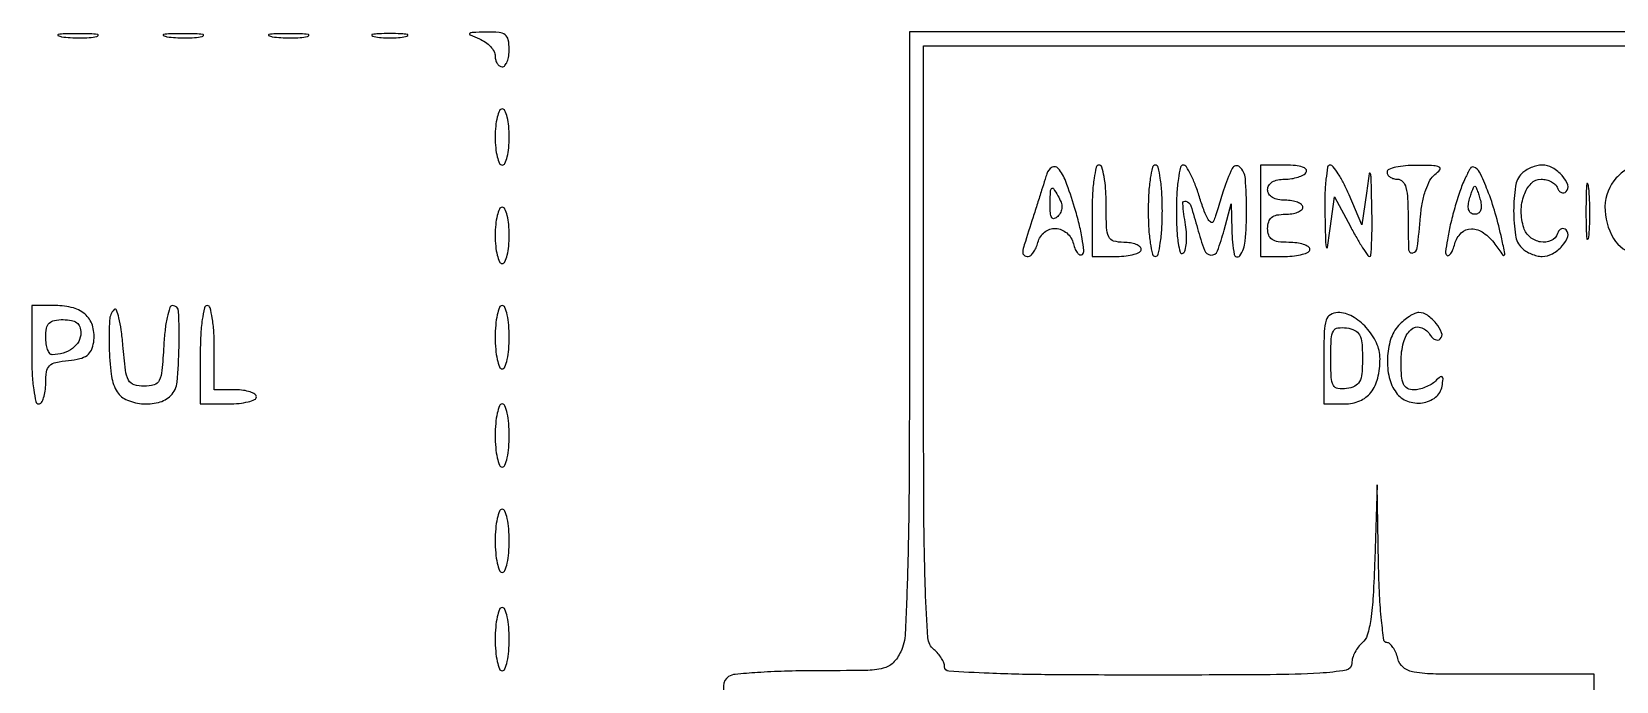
# Model space of a CAD drawing. Header units: millimetres. Extents: x 42961 to 43381, y 28224 to 28521.
# Drawn here: x 43046.5 to 43066.76, y 28350.33 to 28358.64 of the extents above; entities that cross this region are included whole.
import ezdxf

# ---------------------------------------------------------------- set-up
doc = ezdxf.new("R2010")
doc.units = ezdxf.units.MM

msp = doc.modelspace()

# ---------------------------------------------------------------- linework, layer by layer
for points in [[(43046.882, 28358.574, 0.022548), (43046.992, 28358.562, 0.015659), (43047.116, 28358.559, 0.015827), (43047.236, 28358.563, 0.031163), (43047.331, 28358.575, 0.248898), (43047.348, 28358.589, 0.49082), (43047.341, 28358.602, 0.030832), (43047.244, 28358.611, 0.00738), (43047.083, 28358.612, 0.006817), (43046.922, 28358.61, 0.040183), (43046.838, 28358.601, 0.720633), (43046.837, 28358.588, 0.075924)], [(43048.229, 28358.574, 0.022548), (43048.339, 28358.562, 0.015659), (43048.463, 28358.559, 0.015827), (43048.583, 28358.563, 0.031163), (43048.678, 28358.575, 0.248898), (43048.695, 28358.589, 0.49082), (43048.688, 28358.602, 0.030832), (43048.591, 28358.611, 0.00738), (43048.43, 28358.612, 0.006817), (43048.269, 28358.61, 0.040183), (43048.186, 28358.601, 0.720633), (43048.184, 28358.588, 0.075924)], [(43049.576, 28358.574, 0.022548), (43049.686, 28358.562, 0.015659), (43049.81, 28358.559, 0.015827), (43049.931, 28358.563, 0.031163), (43050.025, 28358.575, 0.248898), (43050.042, 28358.589, 0.49082), (43050.035, 28358.602, 0.030832), (43049.938, 28358.611, 0.00738), (43049.777, 28358.612, 0.006817), (43049.616, 28358.61, 0.040183), (43049.533, 28358.601, 0.720633), (43049.531, 28358.588, 0.075924)], [(43050.877, 28358.575, 0.029693), (43050.969, 28358.563, 0.017887), (43051.079, 28358.559, 0.017887), (43051.189, 28358.563, 0.029693), (43051.281, 28358.575, 0.142433), (43051.309, 28358.589, 0.611425), (43051.305, 28358.602, 0.039503), (43051.224, 28358.611, 0.008087), (43051.079, 28358.614, 0.008087), (43050.935, 28358.611, 0.039503), (43050.853, 28358.602, 0.611425), (43050.849, 28358.589, 0.142433)], [(43052.224, 28358.546, -0.05432), (43052.302, 28358.504, -0.056546), (43052.367, 28358.448, -0.062859), (43052.412, 28358.385, -0.124258), (43052.426, 28358.327, 0.063424), (43052.433, 28358.274, 0.081398), (43052.453, 28358.23, 0.098417), (43052.482, 28358.2, 0.151176), (43052.516, 28358.189, 0.226478), (43052.551, 28358.206, 0.074992), (43052.58, 28358.255, 0.057076), (43052.6, 28358.328, 0.038131), (43052.606, 28358.414, 0.047982), (43052.594, 28358.535, 0.186024), (43052.555, 28358.598, 0.14218), (43052.476, 28358.628, 0.024478), (43052.314, 28358.632, 0.003296), (43052.132, 28358.628, 0.186193), (43052.101, 28358.615, 0.532672), (43052.105, 28358.596, 0.008153)], [(43052.426, 28357.291, 0.023598), (43052.433, 28357.153, 0.037669), (43052.453, 28357.037, 0.04382), (43052.482, 28356.954, 0.295869), (43052.516, 28356.932, 0.295869), (43052.551, 28356.954, 0.04382), (43052.58, 28357.037, 0.037669), (43052.6, 28357.153, 0.023598), (43052.606, 28357.291, 0.023598), (43052.6, 28357.429, 0.037669), (43052.58, 28357.545, 0.04382), (43052.551, 28357.628, 0.295869), (43052.516, 28357.65, 0.295869), (43052.482, 28357.628, 0.04382), (43052.453, 28357.545, 0.037669), (43052.433, 28357.429, 0.023598)], [(43059.482, 28356.819, -0.002418), (43059.46, 28356.752, -0.000326), (43059.415, 28356.61, -0.000376), (43059.362, 28356.442, -0.000317), (43059.305, 28356.265, 0.001596), (43059.193, 28355.913, 0.044912), (43059.173, 28355.82, 0.278017), (43059.19, 28355.781, 0.154065), (43059.242, 28355.764, 0.181596), (43059.275, 28355.777, 0.059916), (43059.311, 28355.817, 0.050447), (43059.344, 28355.875, 0.038887), (43059.368, 28355.944, -0.160335), (43059.453, 28356.075, -0.181942), (43059.594, 28356.122, -0.173531), (43059.737, 28356.064, -0.147796), (43059.822, 28355.925, 0.036107), (43059.846, 28355.854, 0.075891), (43059.877, 28355.804, 0.142813), (43059.908, 28355.783, 0.27828), (43059.937, 28355.79, 0.226606), (43059.954, 28355.839, 0.014829), (43059.933, 28355.993, 0.019195), (43059.894, 28356.181, 0.012987), (43059.836, 28356.392, 0.016073), (43059.724, 28356.724, 0.083819), (43059.628, 28356.89, 0.366226), (43059.548, 28356.904, 0.188974)], [(43060.06, 28356.348), (43060.06, 28355.764), (43060.375, 28355.764, 0.027026), (43060.495, 28355.771, 0.042582), (43060.597, 28355.791, 0.052312), (43060.668, 28355.819, 0.277684), (43060.689, 28355.854, 0.226478), (43060.673, 28355.888, 0.074992), (43060.623, 28355.917, 0.057076), (43060.551, 28355.937, 0.038131), (43060.465, 28355.944, -0.067911), (43060.336, 28355.961, -0.221767), (43060.273, 28356.016, -0.098356), (43060.245, 28356.132, -0.008616), (43060.24, 28356.438, 0.017105), (43060.234, 28356.627, 0.027868), (43060.214, 28356.787, 0.026982), (43060.185, 28356.906, 0.332234), (43060.15, 28356.932, 0.345347), (43060.114, 28356.904, 0.022017), (43060.086, 28356.763, 0.024301), (43060.067, 28356.576, 0.013867)], [(43060.779, 28356.348, 0.013867), (43060.785, 28356.12, 0.024301), (43060.805, 28355.933, 0.022017), (43060.833, 28355.792, 0.345347), (43060.869, 28355.764, 0.345347), (43060.905, 28355.792, 0.022017), (43060.933, 28355.933, 0.024301), (43060.952, 28356.12, 0.013867), (43060.959, 28356.348, 0.013867), (43060.952, 28356.576, 0.024301), (43060.933, 28356.763, 0.022017), (43060.905, 28356.904, 0.345347), (43060.869, 28356.932, 0.345347), (43060.833, 28356.904, 0.022017), (43060.805, 28356.763, 0.024301), (43060.785, 28356.576, 0.013867)], [(43061.138, 28356.343, 0.012165), (43061.144, 28356.111, 0.026571), (43061.162, 28355.934, 0.033923), (43061.188, 28355.818, 0.493524), (43061.222, 28355.805, 0.194891), (43061.251, 28355.845, 0.039173), (43061.266, 28355.934, 0.036053), (43061.269, 28356.046, 0.026863), (43061.255, 28356.17, -0.015091), (43061.22, 28356.439, -0.535895), (43061.261, 28356.472, -0.245823), (43061.323, 28356.411, -0.011776), (43061.408, 28356.123, 0.022751), (43061.497, 28355.844, 0.295974), (43061.58, 28355.781, 0.329916), (43061.663, 28355.834, 0.025567), (43061.749, 28356.101), (43061.838, 28356.438), (43061.847, 28356.101, 0.035187), (43061.878, 28355.79, 0.660453), (43061.948, 28355.773, 0.138594), (43062.019, 28355.96, 0.021935), (43062.036, 28356.355, 0.019322), (43062.021, 28356.761, 0.196321), (43061.947, 28356.909, 0.494513), (43061.852, 28356.889, 0.039314), (43061.743, 28356.612, -0.001941), (43061.709, 28356.501, -0.001727), (43061.672, 28356.386, -0.001733), (43061.639, 28356.283, -0.005351), (43061.615, 28356.213, -0.440264), (43061.585, 28356.2, -0.152233), (43061.546, 28356.236, -0.046844), (43061.495, 28356.342, -0.015526), (43061.44, 28356.505, 0.017548), (43061.385, 28356.669, 0.026342), (43061.324, 28356.806, 0.024345), (43061.266, 28356.909, 0.257098), (43061.225, 28356.932, 0.350381), (43061.191, 28356.904, 0.018991), (43061.164, 28356.759, 0.022811), (43061.144, 28356.569, 0.013891)], [(43062.216, 28356.348), (43062.216, 28355.764), (43062.53, 28355.764, 0.027026), (43062.651, 28355.771, 0.042582), (43062.752, 28355.791, 0.052312), (43062.824, 28355.819, 0.277684), (43062.845, 28355.854, 0.254951), (43062.826, 28355.889, 0.06271), (43062.765, 28355.917, 0.048861), (43062.678, 28355.937, 0.031626), (43062.575, 28355.944, -0.030703), (43062.44, 28355.952, -0.116834), (43062.362, 28355.981, -0.166173), (43062.32, 28356.036, -0.081208), (43062.306, 28356.123, -0.07578), (43062.319, 28356.207, -0.149477), (43062.356, 28356.263, -0.124434), (43062.424, 28356.294, -0.044917), (43062.53, 28356.303, 0.038131), (43062.616, 28356.31, 0.057076), (43062.689, 28356.329, 0.074992), (43062.738, 28356.358, 0.226478), (43062.755, 28356.393, 0.226478), (43062.738, 28356.427, 0.074992), (43062.689, 28356.456, 0.057076), (43062.616, 28356.476, 0.038131), (43062.53, 28356.483, -0.04716), (43062.437, 28356.492, -0.088208), (43062.366, 28356.519, -0.118484), (43062.322, 28356.562, -0.140575), (43062.306, 28356.617, -0.1393), (43062.321, 28356.673, -0.117066), (43062.365, 28356.716, -0.088683), (43062.434, 28356.743, -0.049343), (43062.525, 28356.752, 0.037634), (43062.613, 28356.759, 0.041396), (43062.696, 28356.779, 0.045439), (43062.763, 28356.807, 0.130646), (43062.8, 28356.842, 0.336396), (43062.796, 28356.878, 0.125298), (43062.751, 28356.907, 0.059005), (43062.662, 28356.926, 0.023007), (43062.536, 28356.932), (43062.216, 28356.932)], [(43063.038, 28356.326, 0.00093), (43063.047, 28355.936, 0.07576), (43063.058, 28355.877, 0.785879), (43063.071, 28355.878, 0.003179), (43063.107, 28356.123), (43063.162, 28356.528), (43063.364, 28356.146, 0.008237), (43063.445, 28356, 0.012755), (43063.52, 28355.876, 0.007033), (43063.586, 28355.777, 0.247671), (43063.61, 28355.764, 0.394374), (43063.627, 28355.78, 0.004859), (43063.636, 28355.942, 0.011096), (43063.641, 28356.138, 0.00666), (43063.639, 28356.37, 0.000893), (43063.63, 28356.766, 0.078706), (43063.619, 28356.824, 0.778894), (43063.605, 28356.823, 0.003033), (43063.568, 28356.573), (43063.51, 28356.168), (43063.347, 28356.55, 0.016589), (43063.279, 28356.696, 0.024293), (43063.209, 28356.82, 0.021622), (43063.144, 28356.912, 0.233528), (43063.104, 28356.932, 0.364653), (43063.073, 28356.906, 0.015688), (43063.052, 28356.754, 0.020512), (43063.038, 28356.558, 0.012397)], [(43063.833, 28356.842, 0.148195), (43063.843, 28356.808, 0.098894), (43063.872, 28356.779, 0.082425), (43063.916, 28356.759, 0.064853), (43063.967, 28356.752, -0.215034), (43064.032, 28356.723, -0.116723), (43064.074, 28356.645, -0.053167), (43064.096, 28356.499, -0.011576), (43064.102, 28356.243, 0.009117), (43064.109, 28355.85, 0.468008), (43064.162, 28355.809, 0.319587), (43064.22, 28355.873, 0.008321), (43064.261, 28356.278, -0.026408), (43064.286, 28356.457, -0.036098), (43064.328, 28356.614, -0.041498), (43064.382, 28356.738, -0.105683), (43064.446, 28356.812, 0.059628), (43064.508, 28356.872, 0.478963), (43064.501, 28356.906, 0.108361), (43064.43, 28356.924, 0.00681), (43064.214, 28356.929, 0.022194), (43064.068, 28356.923, 0.035693), (43063.945, 28356.905, 0.040441), (43063.856, 28356.877, 0.305269)], [(43065.557, 28356.824, 0.161292), (43065.475, 28356.661, 0.036451), (43065.452, 28356.348, 0.036451), (43065.475, 28356.035, 0.161292), (43065.557, 28355.872, 0.058676), (43065.609, 28355.831, 0.038987), (43065.677, 28355.796, 0.039045), (43065.75, 28355.772, 0.059819), (43065.815, 28355.764, 0.128531), (43065.948, 28355.799, 0.080699), (43066.074, 28355.899, 0.099553), (43066.144, 28356.017, 0.298807), (43066.123, 28356.103, 0.131406), (43066.093, 28356.119, 0.15914), (43066.062, 28356.116, 0.130241), (43066.034, 28356.094, 0.076562), (43066.013, 28356.056, -0.202024), (43065.931, 28355.967, -0.151124), (43065.797, 28355.949, -0.130617), (43065.662, 28356.011, -0.144593), (43065.582, 28356.13, -0.077565), (43065.549, 28356.343, -0.084882), (43065.585, 28356.55, -0.106046), (43065.676, 28356.698, -0.204576), (43065.803, 28356.752, -0.06117), (43065.871, 28356.744, -0.06146), (43065.935, 28356.719, -0.067454), (43065.985, 28356.683, -0.117653), (43066.013, 28356.64, 0.076562), (43066.034, 28356.602, 0.130241), (43066.062, 28356.58, 0.15914), (43066.093, 28356.577, 0.131406), (43066.123, 28356.593, 0.298807), (43066.144, 28356.679, 0.099553), (43066.074, 28356.797, 0.080699), (43065.948, 28356.897, 0.128531), (43065.815, 28356.932, 0.059819), (43065.75, 28356.924, 0.039045), (43065.677, 28356.9, 0.038987), (43065.609, 28356.865, 0.058676)], [(43066.765, 28356.768, 0.180069), (43066.62, 28356.403, 0.144806), (43066.731, 28355.994, 0.197498), (43067.015, 28355.787, 0.261727), (43067.317, 28355.872, 0.161292), (43067.399, 28356.035, 0.036451), (43067.422, 28356.348, 0.036451), (43067.399, 28356.661, 0.161292), (43067.317, 28356.824, 0.105388), (43067.191, 28356.906, 0.117375), (43067.047, 28356.925, 0.107241), (43066.9, 28356.877, 0.076635)], [(43064.698, 28356.384, 0.010432), (43064.642, 28356.168, 0.015733), (43064.604, 28355.978, 0.010496), (43064.581, 28355.822, 0.231491), (43064.596, 28355.779, 0.333342), (43064.62, 28355.776, 0.113327), (43064.648, 28355.801, 0.060976), (43064.676, 28355.853, 0.029609), (43064.7, 28355.925, -0.137923), (43064.781, 28356.064, -0.196062), (43064.912, 28356.116, -0.153926), (43065.068, 28356.066, -0.082632), (43065.213, 28355.921, 0.002781), (43065.315, 28355.782, 0.421946), (43065.332, 28355.779, 0.286343), (43065.34, 28355.8, 0.002034), (43065.3, 28355.989, 0.017143), (43065.217, 28356.318, 0.022872), (43065.118, 28356.61, 0.019782), (43065.017, 28356.84, 0.201957), (43064.941, 28356.907, 0.35459), (43064.898, 28356.89, 0.023508), (43064.832, 28356.765, 0.025621), (43064.763, 28356.594, 0.015466)], [(43059.621, 28356.276, -0.113627), (43059.576, 28356.248, -0.358555), (43059.545, 28356.26, -0.117828), (43059.527, 28356.318, -0.016922), (43059.524, 28356.442, -0.006175), (43059.528, 28356.598, -0.18983), (43059.543, 28356.633, -0.471567), (43059.567, 28356.631, -0.016776), (43059.623, 28356.541, -0.04153), (43059.663, 28356.459, -0.092968), (43059.675, 28356.391, -0.112876), (43059.66, 28356.332, -0.081552)], [(43065.026, 28356.483, -0.048265), (43065.038, 28356.407, -0.11018), (43065.029, 28356.351, -0.159863), (43065, 28356.316, -0.141083), (43064.955, 28356.303, -0.141083), (43064.91, 28356.316, -0.159863), (43064.881, 28356.351, -0.11018), (43064.872, 28356.407, -0.048265), (43064.884, 28356.483, -0.011694), (43064.904, 28356.552, -0.018384), (43064.924, 28356.61, -0.012941), (43064.944, 28356.655, -0.293778), (43064.955, 28356.662, -0.293778), (43064.967, 28356.655, -0.012941), (43064.986, 28356.61, -0.018384), (43065.006, 28356.552, -0.011694)], [(43066.377, 28356.348, 0.004873), (43066.379, 28356.122, 0.021409), (43066.387, 28355.989, 0.613017), (43066.399, 28355.984, 0.180442), (43066.412, 28356.009, 0.02012), (43066.423, 28356.144, 0.010546), (43066.427, 28356.313, 0.010474), (43066.424, 28356.487, 0.015806), (43066.413, 28356.638, 0.062969), (43066.4, 28356.694, 0.78507), (43066.388, 28356.692, 0.026082), (43066.379, 28356.573, 0.004587)], [(43052.426, 28356.034, 0.023598), (43052.433, 28355.896, 0.037669), (43052.453, 28355.78, 0.04382), (43052.482, 28355.697, 0.295869), (43052.516, 28355.674, 0.295869), (43052.551, 28355.697, 0.04382), (43052.58, 28355.78, 0.037669), (43052.6, 28355.896, 0.023598), (43052.606, 28356.034, 0.023598), (43052.6, 28356.171, 0.037669), (43052.58, 28356.287, 0.04382), (43052.551, 28356.37, 0.295869), (43052.516, 28356.393, 0.295869), (43052.482, 28356.37, 0.04382), (43052.453, 28356.287, 0.037669), (43052.433, 28356.171, 0.023598)], [(43046.499, 28354.507, 0.01259), (43046.505, 28354.259, 0.022889), (43046.525, 28354.058, 0.020168), (43046.552, 28353.907, 0.350432), (43046.589, 28353.878, 0.251687), (43046.623, 28353.897, 0.064169), (43046.652, 28353.956, 0.04978), (43046.672, 28354.041, 0.032325), (43046.679, 28354.142, -0.037122), (43046.689, 28354.289, -0.160604), (43046.728, 28354.366, -0.144937), (43046.808, 28354.409, -0.028393), (43046.97, 28354.434, 0.033179), (43047.116, 28354.458, 0.101125), (43047.207, 28354.499, 0.129056), (43047.262, 28354.567, 0.071288), (43047.292, 28354.669, 0.097682), (43047.281, 28354.864, 0.141078), (43047.194, 28355.013, 0.124226), (43047.032, 28355.105, 0.066885), (43046.802, 28355.136), (43046.499, 28355.136)], [(43047.554, 28355.084, 0.182834), (43047.495, 28354.949, 0.020007), (43047.489, 28354.605, 0.024097), (43047.515, 28354.258, 0.09282), (43047.58, 28354.052, 0.16151), (43047.702, 28353.936, 0.086366), (43047.904, 28353.881, 0.083939), (43048.119, 28353.897, 0.137026), (43048.277, 28353.986, 0.175066), (43048.358, 28354.157, 0.018161), (43048.383, 28354.608, 0.014806), (43048.378, 28355.06, 0.402634), (43048.3, 28355.136, 0.327985), (43048.265, 28355.11, 0.022258), (43048.231, 28354.984, 0.025011), (43048.204, 28354.817, 0.015483), (43048.187, 28354.619, -0.008709), (43048.165, 28354.304, -0.091807), (43048.131, 28354.179, -0.207966), (43048.064, 28354.122, -0.074507), (43047.936, 28354.103, -0.078076), (43047.809, 28354.123, -0.198766), (43047.739, 28354.182, -0.088533), (43047.699, 28354.31, -0.008931), (43047.666, 28354.628, 0.013038), (43047.644, 28354.824, 0.025909), (43047.615, 28354.978, 0.033726), (43047.583, 28355.078, 0.542111)], [(43048.654, 28354.507), (43048.654, 28353.878), (43049.014, 28353.878, 0.023598), (43049.151, 28353.885, 0.037669), (43049.267, 28353.905, 0.04382), (43049.35, 28353.933, 0.295869), (43049.373, 28353.968, 0.254951), (43049.354, 28354.002, 0.06271), (43049.294, 28354.031, 0.048861), (43049.207, 28354.051, 0.031626), (43049.103, 28354.058), (43048.834, 28354.058), (43048.834, 28354.597, 0.015416), (43048.828, 28354.805, 0.025878), (43048.808, 28354.978, 0.024068), (43048.78, 28355.108, 0.339565), (43048.744, 28355.136, 0.350432), (43048.708, 28355.106, 0.020168), (43048.68, 28354.956, 0.022889), (43048.661, 28354.754, 0.01259)], [(43052.426, 28354.731, 0.020945), (43052.433, 28354.576, 0.033738), (43052.453, 28354.446, 0.036969), (43052.481, 28354.351, 0.31052), (43052.516, 28354.327, 0.31052), (43052.551, 28354.351, 0.036969), (43052.58, 28354.446, 0.033738), (43052.6, 28354.576, 0.020945), (43052.606, 28354.731, 0.020945), (43052.6, 28354.886, 0.033738), (43052.58, 28355.017, 0.036969), (43052.551, 28355.112, 0.31052), (43052.516, 28355.136, 0.31052), (43052.481, 28355.112, 0.036969), (43052.453, 28355.017, 0.033738), (43052.433, 28354.886, 0.020945)], [(43047.128, 28354.786, -0.128078), (43047.1, 28354.678, -0.103021), (43047.021, 28354.588, -0.090126), (43046.903, 28354.528, -0.0729), (43046.761, 28354.507, -0.239948), (43046.729, 28354.523, -0.069316), (43046.703, 28354.573, -0.053132), (43046.685, 28354.645, -0.03493), (43046.679, 28354.731, -0.045527), (43046.689, 28354.845, -0.152009), (43046.723, 28354.911, -0.152009), (43046.789, 28354.946, -0.045527), (43046.903, 28354.956, -0.045088), (43047.007, 28354.946, -0.117503), (43047.075, 28354.916, -0.146188), (43047.114, 28354.864, -0.085724)], [(43063.024, 28354.462), (43063.024, 28353.878), (43063.29, 28353.878, 0.098828), (43063.484, 28353.917, 0.128894), (43063.627, 28354.026, 0.109081), (43063.714, 28354.207, 0.057415), (43063.743, 28354.456, 0.109512), (43063.698, 28354.658, 0.07617), (43063.567, 28354.854, 0.07819), (43063.389, 28354.997, 0.130296), (43063.204, 28355.046, 0.134481), (43063.108, 28355.019, 0.186514), (43063.054, 28354.95, 0.067313), (43063.029, 28354.804, 0.007414)], [(43063.981, 28354.881, 0.10887), (43063.879, 28354.702, 0.066438), (43063.838, 28354.461, 0.065894), (43063.861, 28354.215, 0.101498), (43063.95, 28354.022, 0.147644), (43064.094, 28353.913, 0.12327), (43064.285, 28353.892, 0.133458), (43064.453, 28353.963, 0.183469), (43064.536, 28354.103, 0.014458), (43064.55, 28354.197, 0.259658), (43064.539, 28354.225, 0.352769), (43064.514, 28354.225, 0.020983), (43064.452, 28354.17, -0.057941), (43064.396, 28354.127, -0.037969), (43064.322, 28354.091, -0.037973), (43064.244, 28354.066, -0.058013), (43064.174, 28354.058, -0.121724), (43064.094, 28354.077, -0.168145), (43064.045, 28354.131, -0.087194), (43064.019, 28354.233, -0.018012), (43064.012, 28354.42, -0.063625), (43064.043, 28354.665, -0.138511), (43064.138, 28354.827, -0.268321), (43064.26, 28354.857, -0.185778), (43064.376, 28354.77, 0.059049), (43064.409, 28354.727, 0.093111), (43064.448, 28354.701, 0.126234), (43064.484, 28354.695, 0.175017), (43064.514, 28354.709, 0.298571), (43064.531, 28354.789, 0.077444), (43064.461, 28354.907, 0.069356), (43064.349, 28355.011, 0.153559), (43064.24, 28355.046, 0.105766), (43064.187, 28355.034, 0.036174), (43064.118, 28354.997, 0.03405), (43064.046, 28354.944, 0.033252)], [(43063.518, 28354.462, -0.019116), (43063.511, 28354.266, -0.101285), (43063.481, 28354.163, -0.164128), (43063.421, 28354.105, -0.074836), (43063.316, 28354.074, -0.071445), (43063.204, 28354.074, -0.241106), (43063.146, 28354.115, -0.10971), (43063.119, 28354.214, -0.010782), (43063.114, 28354.462, -0.010782), (43063.119, 28354.71, -0.10971), (43063.146, 28354.809, -0.241106), (43063.204, 28354.85, -0.071445), (43063.316, 28354.85, -0.074836), (43063.421, 28354.818, -0.164128), (43063.481, 28354.761, -0.101285), (43063.511, 28354.658, -0.019116)], [(43052.426, 28353.474, 0.020945), (43052.433, 28353.319, 0.033738), (43052.453, 28353.189, 0.036969), (43052.481, 28353.094, 0.31052), (43052.516, 28353.07, 0.31052), (43052.551, 28353.094, 0.036969), (43052.58, 28353.189, 0.033738), (43052.6, 28353.319, 0.020945), (43052.606, 28353.474, 0.020945), (43052.6, 28353.629, 0.033738), (43052.58, 28353.759, 0.036969), (43052.551, 28353.854, 0.31052), (43052.516, 28353.878, 0.31052), (43052.481, 28353.854, 0.036969), (43052.453, 28353.759, 0.033738), (43052.433, 28353.629, 0.020945)], [(43052.426, 28352.127, 0.020945), (43052.433, 28351.972, 0.033738), (43052.453, 28351.841, 0.036969), (43052.481, 28351.747, 0.31052), (43052.516, 28351.723, 0.31052), (43052.551, 28351.747, 0.036969), (43052.58, 28351.841, 0.033738), (43052.6, 28351.972, 0.020945), (43052.606, 28352.127, 0.020945), (43052.6, 28352.282, 0.033738), (43052.58, 28352.412, 0.036969), (43052.551, 28352.507, 0.31052), (43052.516, 28352.531, 0.31052), (43052.481, 28352.507, 0.036969), (43052.453, 28352.412, 0.033738), (43052.433, 28352.282, 0.020945)], [(43052.426, 28350.869, 0.020945), (43052.433, 28350.715, 0.033738), (43052.453, 28350.584, 0.036969), (43052.481, 28350.489, 0.31052), (43052.516, 28350.465, 0.31052), (43052.551, 28350.489, 0.036969), (43052.58, 28350.584, 0.033738), (43052.6, 28350.715, 0.020945), (43052.606, 28350.869, 0.020945), (43052.6, 28351.024, 0.033738), (43052.58, 28351.155, 0.036969), (43052.551, 28351.25, 0.31052), (43052.516, 28351.274, 0.31052), (43052.481, 28351.25, 0.036969), (43052.453, 28351.155, 0.033738), (43052.433, 28351.024, 0.020945)]]:
    msp.add_lwpolyline(points, format="xyb", close=True)
for points in [[(43069.85, 28358.638), (43063.788, 28358.638), (43057.725, 28358.638), (43057.725, 28354.794, -0.001392), (43057.72, 28352.903, -0.005476), (43057.701, 28351.737, -0.004968), (43057.671, 28350.945, -0.097162), (43057.613, 28350.708, -0.085113), (43057.515, 28350.566, -0.145592), (43057.39, 28350.497, -0.050625), (43057.164, 28350.47, -0.003413), (43056.513, 28350.465, 0.006707), (43056.126, 28350.459, 0.009468), (43055.782, 28350.442, 0.006133), (43055.496, 28350.419, 0.119148), (43055.412, 28350.391, 0.253226), (43055.347, 28350.274, 0.000783), (43055.327, 28348.517, 0.002627), (43055.315, 28345.984, 0.000492), (43055.322, 28341.344), (43055.345, 28332.368)], [(43066.527, 28344.762), (43066.482, 28350.42), (43065.251, 28350.42, -0.002471), (43064.456, 28350.424, -0.036644), (43064.178, 28350.447, -0.131239), (43064.043, 28350.507, -0.16316), (43063.97, 28350.623, 0.038611), (43063.944, 28350.7, 0.050484), (43063.908, 28350.765, 0.060153), (43063.868, 28350.81, 0.184257), (43063.831, 28350.825, -0.373756), (43063.793, 28350.857, -0.0086), (43063.762, 28351.109, -0.014269), (43063.737, 28351.432, -0.007433), (43063.724, 28351.835), (43063.705, 28352.845), (43063.676, 28351.888, -0.00689), (43063.655, 28351.425, -0.022958), (43063.624, 28351.121, -0.033138), (43063.58, 28350.921, -0.150144), (43063.515, 28350.822, 0.058684), (43063.465, 28350.769, 0.043748), (43063.422, 28350.701, 0.044591), (43063.393, 28350.628, 0.072747), (43063.383, 28350.562, -0.365304), (43063.309, 28350.473, -0.027934), (43062.973, 28350.435, -0.013229), (43062.34, 28350.415, -0.001237), (43060.779, 28350.41, -0.001928), (43059.504, 28350.415, -0.008301), (43058.745, 28350.433, -0.005369), (43058.227, 28350.46, -0.396129), (43058.174, 28350.516, 0.09661), (43058.165, 28350.565, 0.041873), (43058.135, 28350.624, 0.03938), (43058.091, 28350.684, 0.042023), (43058.04, 28350.735, -0.204773), (43057.961, 28350.888, -0.008944), (43057.929, 28351.502, -0.007571), (43057.909, 28352.518, -0.001022), (43057.905, 28354.653), (43057.905, 28358.459), (43063.833, 28358.459), (43069.76, 28358.459)]]:
    msp.add_lwpolyline(points, format="xyb")

doc.saveas('drawing.dxf')
